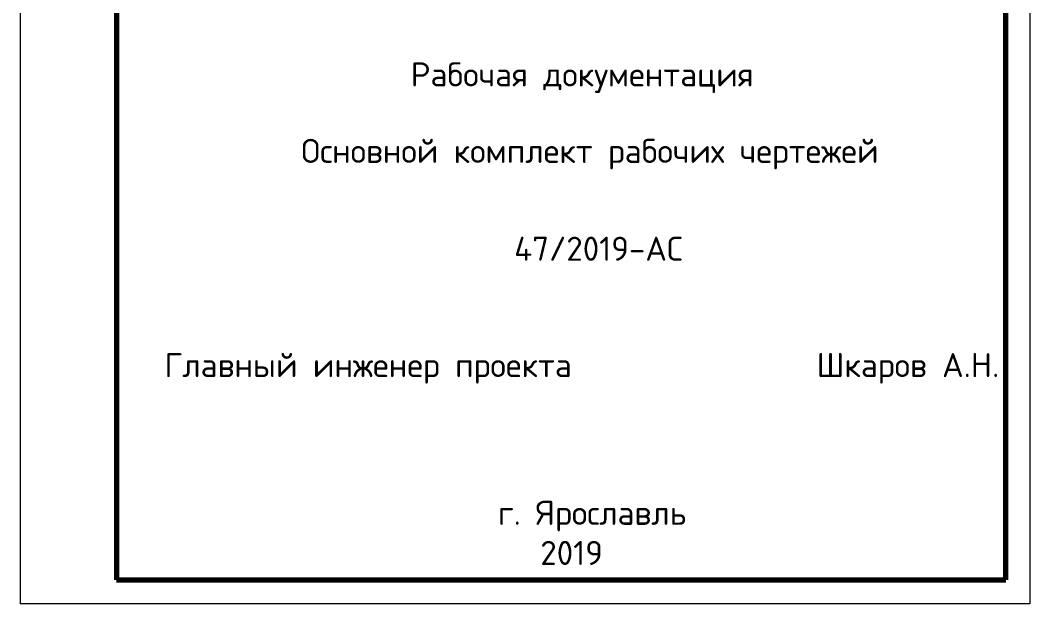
# Model space of a CAD drawing. Header units: millimetres. Extents: x 1601 to 15402, y -324 to 12625.
# Drawn here: x 1876.7 to 2086.7, y 1800.6 to 1921.9 of the extents above; entities that cross this region are included whole.
import ezdxf

# ---------------------------------------------------------------- set-up
doc = ezdxf.new("R2010")
doc.units = ezdxf.units.MM
doc.layers.add('Основной', color=1, linetype='Continuous', lineweight=60)
doc.layers.add('Размерный', color=4, linetype='Continuous', lineweight=30)
doc.styles.add('-ISOCPEUR-', font='isocpeur.TTF')

msp = doc.modelspace()

# ---------------------------------------------------------------- linework, layer by layer
at = {"layer": 'Основной', "color": 7, "lineweight": 70}
for p, q in [((1896.6812, 2092.5804), (1896.6812, 1805.5804)), ((2081.6812, 1805.5804), (2081.6812, 2092.5804)), ((1896.6812, 1805.5804), (2081.6812, 1805.5804))]:
    msp.add_line(p, q, dxfattribs=at)
at = {"layer": 'Размерный', "color": 7, "lineweight": 20}
for p, q in [((1876.6812, 2097.5804), (1876.6812, 1800.5804)), ((1876.6812, 2097.5804), (1876.6812, 1800.5804)), ((2086.6812, 2097.5804), (2086.6812, 1800.5804)), ((2086.6812, 1800.5804), (1876.6812, 1800.5804))]:
    msp.add_line(p, q, dxfattribs=at)

# ---------------------------------------------------------------- texts
at = {"layer": 'Размерный', "color": 7, "lineweight": 30, "char_height": 5, "attachment_point": 1, "style": '-ISOCPEUR-'}
for s, insert, width in [('\\pi51.22308,l10;Рабочая документация', (1896.6812, 1913.1466), 185), ('\\pi28.47308,l10;Основной комплект рабочих чертежей', (1896.6812, 1897.2449), 185), ('\\pl10;47/2019-АС', (1969.4207, 1876.9071), 185), ('\\pl10;Главный инженер проекта                Шкаров А.Н.', (1896.6812, 1852.7173), 275.503585), ('\\pi79.121;г. Ярославль \\P\\pi87.92;2019', (1896.9449, 1821.9937), 185)]:
    msp.add_mtext(s, dxfattribs=dict(at, insert=insert, width=width))

doc.saveas('drawing.dxf')
